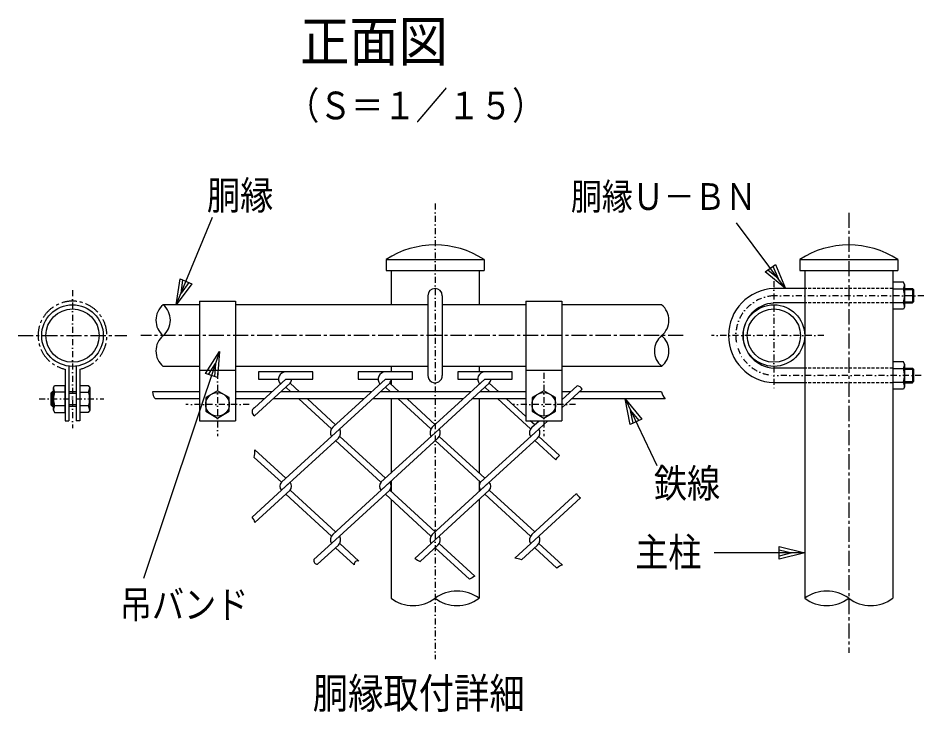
# Model space of a CAD drawing. Units: millimetres, scale not verified. Extents: x -4425 to 4425, y -3150 to 3150.
# Drawn here: x -2353 to -854, y -1295 to -146 of the extents above; entities that cross this region are included whole.
import ezdxf
from ezdxf.enums import TextEntityAlignment as Align

# ---------------------------------------------------------------- set-up
doc = ezdxf.new("R2010")
doc.units = ezdxf.units.MM
doc.header["$LTSCALE"] = 20
for name, pattern in [('USER1', [2, 1.25, -0.25, 0.25, -0.25]), ('USER2', [0.375, 0.25, -0.125]), ('USER3', [1.01, 0.5, -0.25, 0.01, -0.25])]:
    doc.linetypes.add(name, pattern=pattern)
doc.layers.add('0-0_1', color=7, linetype='Continuous', lineweight=25)
doc.styles.add('ＭＳ ゴシック', font='')
doc.styles.get('ＭＳ ゴシック').set_extended_font_data('MS Gothic')

msp = doc.modelspace()

# ---------------------------------------------------------------- linework, layer by layer
at = {"layer": '0-0_1', "color": 4, "linetype": 'USER3'}
for p, q in [((-1663.03, -453.21), (-1663.03, -1207.34)), ((-1102.33, -581.73), (-1102.33, -761.73)), ((-2263.03, -596.73), (-2263.03, -825.19)), ((-854.06, -605.73), (-1102.33, -605.73)), ((-1019.37, -671.73), (-1205.37, -671.73)), ((-2023.03, -733.23), (-2023.03, -838.23)), ((-1483.03, -733.23), (-1483.03, -838.23)), ((-858.64, -737.73), (-1102.33, -737.73)), ((-2318.35, -776.73), (-2210.95, -776.73)), ((-1970.53, -785.73), (-2075.53, -785.73)), ((-1430.53, -785.73), (-1535.53, -785.73))]:
    msp.add_line(p, q, dxfattribs=at)
at = {"layer": '0-0_1', "color": 4}
for p, q in [((-2091.41, -620.73), (-2031.28, -475.74)), ((-1082.85, -593.73), (-1164.31, -485.09)), ((-886.03, -595.53), (-871.03, -595.53)), ((-886.03, -615.93), (-871.03, -615.93)), ((-2019.64, -698.21), (-2145.71, -1073.96)), ((-886.03, -727.53), (-871.03, -727.53)), ((-886.03, -747.93), (-871.03, -747.93)), ((-2299.03, -767.13), (-2294.53, -767.13)), ((-2269.03, -767.13), (-2257.03, -767.13)), ((-1348.57, -776.73), (-1296.2, -887.02)), ((-2294.53, -786.33), (-2299.03, -786.33)), ((-2257.03, -786.33), (-2269.03, -786.33)), ((-1051.33, -1031.73), (-1201.33, -1031.73))]:
    msp.add_line(p, q, dxfattribs=at)
at = {"layer": '0-0_1', "color": 4, "linetype": 'USER1'}
for p, q in [((-978.43, -468.25), (-978.43, -1196.93)), ((-2353.03, -671.73), (-2173.03, -671.73)), ((-1252.33, -671.73), (-2149.82, -671.73))]:
    msp.add_line(p, q, dxfattribs=at)
at = {"layer": '0-0_1'}
for p, q in [((-1744.03, -545.73), (-1582.03, -545.73)), ((-1744.03, -545.73), (-1744.03, -563.73)), ((-1582.03, -545.73), (-1582.03, -563.73)), ((-1059.43, -545.73), (-1059.43, -563.73)), ((-1744.03, -563.73), (-1582.03, -563.73)), ((-1735.93, -563.73), (-1735.93, -620.73)), ((-1590.13, -563.73), (-1590.13, -620.73)), ((-1059.43, -563.73), (-897.43, -563.73)), ((-1051.33, -563.73), (-1051.33, -1106.73)), ((-905.53, -563.73), (-905.53, -1106.73)), ((-887.76, -583.23), (-905.53, -583.23)), ((-905.53, -583.23), (-905.53, -628.23)), ((-886.03, -586.98), (-887.76, -583.23)), ((-1051.33, -593.73), (-1102.33, -593.73)), ((-905.53, -594.49), (-887.76, -594.49)), ((-886.03, -593.73), (-872.83, -593.73)), ((-872.83, -593.73), (-872.83, -617.73)), ((-872.83, -593.73), (-871.03, -595.53)), ((-871.03, -595.53), (-871.03, -615.93)), ((-1675.03, -605.73), (-1675.03, -737.73)), ((-1651.03, -605.73), (-1651.03, -737.73)), ((-2053.03, -620.73), (-2113.03, -620.73)), ((-2053.03, -614.73), (-2053.03, -812.73)), ((-2053.03, -614.73), (-1993.03, -614.73)), ((-1993.03, -614.73), (-1993.03, -812.73)), ((-1675.03, -620.73), (-1993.03, -620.73)), ((-1513.03, -620.73), (-1651.03, -620.73)), ((-1513.03, -614.73), (-1513.03, -812.73)), ((-1513.03, -614.73), (-1453.03, -614.73)), ((-1453.03, -614.73), (-1453.03, -812.73)), ((-1288.03, -620.73), (-1453.03, -620.73)), ((-1051.33, -617.73), (-1102.33, -617.73)), ((-905.53, -616.97), (-887.76, -616.97)), ((-886.03, -617.73), (-872.83, -617.73)), ((-871.03, -615.93), (-872.83, -617.73)), ((-887.76, -715.23), (-905.53, -715.23)), ((-905.53, -715.23), (-905.53, -760.23)), ((-886.03, -718.98), (-887.76, -715.23)), ((-2269.03, -722.37), (-2269.03, -812.73)), ((-2257.03, -722.37), (-2257.03, -812.73)), ((-2251.03, -727.45), (-2251.03, -812.73)), ((-2053.03, -722.73), (-2113.03, -722.73)), ((-2053.03, -728.73), (-1993.03, -728.73)), ((-1675.03, -722.73), (-1993.03, -722.73)), ((-1735.93, -722.73), (-1735.93, -731.84)), ((-1513.03, -722.73), (-1651.03, -722.73)), ((-1590.13, -722.73), (-1590.13, -731.84)), ((-1513.03, -728.73), (-1453.03, -728.73)), ((-1288.03, -722.73), (-1453.03, -722.73)), ((-1051.33, -725.73), (-1102.33, -725.73)), ((-905.53, -726.49), (-887.76, -726.49)), ((-886.03, -725.73), (-872.83, -725.73)), ((-872.83, -725.73), (-872.83, -749.73)), ((-872.83, -725.73), (-871.03, -727.53)), ((-871.03, -727.53), (-871.03, -747.93)), ((-1962.06, -791.47), (-1910.08, -743.84)), ((-1832.31, -823.56), (-1745.31, -743.84)), ((-1735.93, -743.84), (-1735.93, -752.44)), ((-1667.54, -823.56), (-1580.54, -743.84)), ((-905.53, -748.97), (-887.76, -748.97)), ((-872.83, -749.73), (-871.03, -747.93)), ((-2275.03, -799.23), (-2275.03, -754.23)), ((-2234.53, -758.22), (-2234.53, -795.24)), ((-1961.73, -804.36), (-1902.89, -750.43)), ((-1901.68, -764.73), (-1910.08, -757.03)), ((-1887.29, -764.73), (-1902.89, -750.43)), ((-1827.69, -832.52), (-1738.12, -750.43)), ((-1736.91, -764.73), (-1745.31, -757.03)), ((-1722.52, -764.73), (-1738.12, -750.43)), ((-1662.92, -832.52), (-1573.34, -750.43)), ((-1590.13, -751.05), (-1590.13, -752.63)), ((-1572.13, -764.73), (-1580.54, -757.03)), ((-1557.75, -764.73), (-1573.34, -750.43)), ((-1453.03, -777.99), (-1428.02, -755.07)), ((-1453.03, -791.17), (-1419.65, -760.58)), ((-1051.33, -749.73), (-1102.33, -749.73)), ((-886.03, -749.73), (-872.83, -749.73)), ((-2299.03, -767.13), (-2299.03, -786.33)), ((-2294.53, -764.73), (-2296.63, -764.73)), ((-2275.03, -765.49), (-2292.8, -765.49)), ((-2257.03, -764.73), (-2269.03, -764.73)), ((-2257.03, -764.73), (-2257.03, -788.73)), ((-2251.03, -765.48), (-2236.33, -765.48)), ((-2053.03, -764.73), (-2130.57, -764.73)), ((-2053.03, -776.73), (-2125.77, -776.73)), ((-1932.87, -764.73), (-1993.03, -764.73)), ((-1945.97, -776.73), (-1993.03, -776.73)), ((-1781.2, -776.73), (-1931.58, -776.73)), ((-1768.1, -764.73), (-1918.48, -764.73)), ((-1834.52, -826.27), (-1888.58, -776.73)), ((-1827.69, -819.34), (-1874.19, -776.73)), ((-1616.42, -776.73), (-1766.81, -776.73)), ((-1603.33, -764.73), (-1753.71, -764.73)), ((-1735.93, -776.73), (-1735.93, -899.42)), ((-1669.75, -826.27), (-1723.81, -776.73)), ((-1662.92, -819.34), (-1709.42, -776.73)), ((-1559.04, -776.73), (-1602.04, -776.73)), ((-1590.13, -776.73), (-1590.13, -899.22)), ((-1572.13, -764.73), (-1588.94, -764.73)), ((-1513.03, -764.73), (-1571.92, -764.73)), ((-1513.03, -776.73), (-1559.05, -776.73)), ((-1504.97, -826.27), (-1559.04, -776.73)), ((-1513.03, -805.7), (-1544.65, -776.73)), ((-1438.56, -764.73), (-1453.03, -764.73)), ((-1451.65, -776.73), (-1453.03, -776.73)), ((-1282.17, -776.73), (-1437.27, -776.73)), ((-1288.17, -764.73), (-1424.17, -764.73)), ((-2275.03, -787.97), (-2292.8, -787.97)), ((-2269.03, -788.73), (-2257.03, -788.73)), ((-2236.33, -787.98), (-2251.03, -787.98)), ((-2294.53, -795.48), (-2292.8, -799.23)), ((-2292.8, -799.23), (-2275.03, -799.23)), ((-2236.83, -799.23), (-2251.03, -799.23)), ((-2234.53, -795.24), (-2236.83, -799.23)), ((-2251.03, -812.73), (-2257.03, -812.73)), ((-2053.03, -812.73), (-1993.03, -812.73)), ((-1513.03, -812.73), (-1453.03, -812.73)), ((-1498.15, -819.34), (-1505.36, -812.73)), ((-1502.76, -823.56), (-1490.94, -812.73)), ((-1498.15, -832.52), (-1476.55, -812.73)), ((-1827.69, -832.52), (-1917.27, -914.6)), ((-1820.87, -838.77), (-1745.31, -908.01)), ((-1662.92, -832.52), (-1752.5, -914.6)), ((-1656.1, -838.77), (-1580.54, -908.01)), ((-1498.15, -832.52), (-1587.73, -914.6)), ((-1491.33, -838.77), (-1457.12, -870.12)), ((-1823.08, -841.48), (-1917.24, -927.76)), ((-1827.69, -845.7), (-1752.5, -914.6)), ((-1658.31, -841.48), (-1752.47, -927.76)), ((-1662.92, -845.7), (-1587.73, -914.6)), ((-1493.54, -841.48), (-1587.7, -927.76)), ((-1498.15, -845.7), (-1463.38, -877.57)), ((-1961.28, -861.1), (-1910.08, -908.01)), ((-1962.25, -873.39), (-1917.27, -914.6)), ((-1735.93, -912.6), (-1735.93, -929.79)), ((-1590.13, -912.41), (-1590.13, -929.99)), ((-1965.89, -972.34), (-1902.91, -914.63)), ((-1961.05, -981.08), (-1902.89, -927.79)), ((-1827.69, -996.69), (-1902.89, -927.79)), ((-1832.31, -1000.91), (-1738.14, -914.63)), ((-1827.69, -1009.87), (-1738.12, -927.79)), ((-1662.92, -996.69), (-1738.12, -927.79)), ((-1667.54, -1000.91), (-1573.37, -914.63)), ((-1662.92, -1009.87), (-1573.34, -927.79)), ((-1498.15, -996.69), (-1573.34, -927.79)), ((-1834.52, -1003.62), (-1910.08, -934.38)), ((-1669.75, -1003.62), (-1745.31, -934.38)), ((-1735.93, -942.97), (-1735.93, -1106.73)), ((-1590.13, -943.17), (-1590.13, -1106.73)), ((-1504.97, -1003.62), (-1580.54, -934.38)), ((-1502.76, -1000.91), (-1428.83, -933.17)), ((-1498.15, -1009.87), (-1422.34, -940.41)), ((-1827.69, -1009.87), (-1863.56, -1042.74)), ((-1823.08, -1018.83), (-1857.6, -1050.46)), ((-1820.87, -1016.12), (-1789.18, -1045.17)), ((-1662.92, -1009.87), (-1696.69, -1040.81)), ((-1658.31, -1018.83), (-1687.48, -1045.56)), ((-1656.1, -1016.12), (-1597.04, -1070.24)), ((-1498.15, -1009.87), (-1531.07, -1040.04)), ((-1493.54, -1018.83), (-1519.87, -1042.96)), ((-1491.33, -1016.12), (-1452.34, -1051.85)), ((-1827.69, -1023.06), (-1796.89, -1051.28)), ((-1662.92, -1023.06), (-1606.12, -1075.1)), ((-1498.15, -1023.06), (-1461.28, -1056.84))]:
    msp.add_line(p, q, dxfattribs=at)
at = {"layer": '0-0_1', "linetype": 'USER2'}
for p, q in [((-905.53, -593.73), (-1051.33, -593.73)), ((-905.53, -617.73), (-1051.33, -617.73)), ((-905.53, -725.73), (-1051.33, -725.73)), ((-905.53, -749.73), (-1051.33, -749.73))]:
    msp.add_line(p, q, dxfattribs=at)
at = {"layer": '0-0_1', "color": 4}
for points in [[(-1099.65, -553.83), (-1082.85, -593.73), (-1116.45, -566.42)], [(-2065.62, -585.95), (-2091.41, -620.73), (-2085.02, -577.91)], [(-2042.96, -734.69), (-2019.64, -698.21), (-2023.05, -741.37)], [(-1340.04, -819.17), (-1348.57, -776.73), (-1321.07, -810.16)], [(-1093.33, -1021.23), (-1051.33, -1031.73), (-1093.33, -1042.23)]]:
    msp.add_lwpolyline(points, close=True, dxfattribs=at)
at = {"layer": '0-0_1'}
for points in [[(-1059.43, -545.73), (-897.43, -545.73), (-897.43, -563.73)], [(-886.03, -586.98), (-886.03, -624.48), (-887.76, -628.23), (-905.53, -628.23)], [(-886.03, -718.98), (-886.03, -756.48), (-887.76, -760.23), (-905.53, -760.23)], [(-2275.03, -727.45), (-2275.03, -812.73), (-2269.03, -812.73)], [(-1910.08, -743.84), (-1865.08, -743.84), (-1865.08, -731.84), (-1955.08, -731.84), (-1955.08, -743.84), (-1922.08, -743.84)], [(-1745.31, -743.84), (-1700.31, -743.84), (-1700.31, -731.84), (-1790.31, -731.84), (-1790.31, -743.84), (-1757.31, -743.84)], [(-1580.54, -743.84), (-1535.54, -743.84), (-1535.54, -731.84), (-1625.54, -731.84), (-1625.54, -743.84), (-1592.54, -743.84)], [(-2294.53, -795.48), (-2294.53, -757.98), (-2292.8, -754.23), (-2275.03, -754.23)], [(-2251.03, -754.23), (-2236.83, -754.23), (-2234.53, -758.22)], [(-2296.63, -788.73), (-2296.63, -764.73), (-2299.03, -767.13)], [(-2299.03, -786.33), (-2296.63, -788.73), (-2294.53, -788.73)]]:
    msp.add_lwpolyline(points, dxfattribs=at)
at = {"layer": '0-0_1', "color": 4}
for points in [[(-1103.85, -556.97), (-1095.45, -576.93), (-1112.25, -563.27)], [(-2070.47, -583.94), (-2083.36, -601.33), (-2080.17, -579.92)], [(-2037.98, -736.36), (-2026.32, -718.12), (-2028.03, -739.7)], [(-1335.29, -816.92), (-1339.56, -795.7), (-1325.81, -812.42)], [(-1093.33, -1026.48), (-1072.33, -1031.73), (-1093.33, -1036.98)]]:
    msp.add_lwpolyline(points, dxfattribs=at)
at = {"layer": '0-0_1'}
for points in [[(-2023.03, -763.21), (-2042.53, -774.47), (-2042.53, -796.99), (-2023.03, -808.24), (-2003.53, -796.99), (-2003.53, -774.47)], [(-1483.03, -763.21), (-1502.53, -774.47), (-1502.53, -796.99), (-1483.03, -808.24), (-1463.53, -796.99), (-1463.53, -774.47)]]:
    msp.add_lwpolyline(points, close=True, dxfattribs=at)
for centre, radius in [((-2263.03, -671.73), 51), ((-2263.03, -671.73), 44.1), ((-1102.33, -671.73), 51), ((-1102.33, -671.73), 44.1), ((-2023.03, -785.73), 19.5), ((-1483.03, -785.73), 19.5)]:
    msp.add_circle(centre, radius, dxfattribs=at)
for centre, radius, start, end in [((-1663.03, -670.41), 148.69, 56.99119, 123.00881), ((-978.43, -670.41), 148.69, 56.99119, 123.00881), ((-1663.03, -605.73), 12, 0, 179.99992), ((-1099.33, -671.73), 78, 92.20415, 267.79602), ((-903.17, -586.98), 17.14, 334.02042, 0), ((-923.37, -605.73), 37.34, 342.48089, 17.51953), ((-1099.33, -671.73), 54, 93.18465, 266.81534), ((-903.17, -624.48), 17.14, 0, 25.97959), ((-903.17, -718.98), 17.14, 334.02042, 0), ((-1910.08, -743.84), 12, 90, 222.49944), ((-1745.31, -743.84), 12, 90, 222.49944), ((-1580.54, -743.84), 12, 90, 222.49944), ((-923.37, -737.73), 37.34, 342.48089, 17.51953), ((-1910.08, -743.84), 9.72, 317.50034, 0.00134), ((-1745.31, -743.84), 9.72, 317.50034, 0.00134), ((-1663.03, -737.73), 12, 179.99992, 0), ((-1580.54, -743.84), 9.72, 317.50034, 0.00134), ((-903.17, -756.48), 17.14, 0, 25.97959), ((-2277.39, -757.98), 17.14, 179.99992, 205.98035), ((-2270.18, -753.22), 36, 340.09109, 352.02023), ((-2257.19, -776.73), 37.34, 162.48149, 197.51962), ((-2270.53, -776.73), 36, 341.79004, 18.20996), ((-2277.39, -795.48), 17.14, 154.02034, 179.99992), ((-2270.18, -800.24), 36, 7.97977, 19.9089), ((-1824.1, -832.52), 12.15, 132.49965, 210.96289), ((-1659.33, -832.52), 12.15, 132.49965, 210.96289), ((-1494.56, -832.52), 12.15, 132.49965, 210.96289), ((-1831.29, -832.52), 12.15, 312.49972, 30.96338), ((-1666.52, -832.52), 12.15, 312.49972, 30.96338), ((-1501.75, -832.52), 12.15, 312.50046, 30.96338), ((-1910.08, -921.2), 9.72, 137.49927, 222.50073), ((-1910.08, -921.2), 9.72, 317.50034, 42.50064), ((-1745.31, -921.2), 9.72, 137.49927, 222.50073), ((-1745.31, -921.2), 9.72, 317.50034, 42.50064), ((-1580.54, -921.2), 9.72, 137.49927, 222.50073), ((-1580.54, -921.2), 9.72, 317.50034, 42.50064), ((-1824.1, -1009.87), 12.15, 132.49965, 210.96289), ((-1831.29, -1009.87), 12.15, 312.49972, 30.96338), ((-1659.33, -1009.87), 12.15, 132.49965, 210.96289), ((-1666.52, -1009.87), 12.15, 312.49972, 30.96338), ((-1494.56, -1009.87), 12.15, 132.49965, 210.96289), ((-1501.75, -1009.87), 12.15, 312.50046, 30.96338)]:
    msp.add_arc(centre, radius, start, end, dxfattribs=at)
at = {"layer": '0-0_1', "color": 4, "linetype": 'USER3'}
msp.add_arc((-1099.33, -671.73), 66, 93.18471, 266.81549, dxfattribs=at)
at = {"layer": '0-0_1', "linetype": 'USER1'}
msp.add_arc((-2263.03, -671.73), 57, 282.15329, 257.84705, dxfattribs=at)
at = {"layer": '0-0_1', "color": 4}
for centre, radius, start, end in [((-2091.94, -646.23), 33.09, 129.59811, 230.40164), ((-2134.12, -646.23), 33.09, 309.59845, 50.40183), ((-1309.12, -646.23), 33.09, 309.59845, 50.40183), ((-2091.94, -697.23), 33.09, 129.59836, 230.40189), ((-1266.94, -697.23), 33.09, 129.59836, 230.40189), ((-1309.12, -697.23), 33.09, 309.59845, 50.40155), ((-1428.86, -765.46), 10.42, 27.90629, 85.40427), ((-2113.06, -764.69), 17.51, 180.13562, 223.44575), ((-1257.39, -756.83), 31.78, 194.38356, 218.75253), ((-1958.67, -797.83), 7.21, 118.06312, 244.84357), ((-1993.16, -864.75), 32.09, 344.38525, 6.53146), ((-1632.08, -729.63), 224.39, 318.75189, 321.23639), ((-1414.14, -926.52), 16.12, 204.33786, 239.43012), ((-1984.95, -988.6), 25.05, 17.46577, 40.48211), ((-1857.49, -1044.21), 6.25, 166.37213, 269.05716), ((-1791.24, -1050.49), 5.71, 68.83228, 188.02585), ((-1672.48, -1005.11), 43.14, 235.85553, 249.65012), ((-1543.33, -1109.99), 71.02, 70.71212, 80.06107), ((-1449.42, -1067.6), 16.02, 100.51066, 137.80038), ((-1435.83, -1382.36), 351.29, 117.31704, 118.99714), ((-1699.48, -1057.37), 61.36, 233.55548, 306.44443), ((-1626.58, -1156.09), 61.36, 53.55527, 126.44436), ((-1626.58, -1057.37), 61.36, 233.55563, 306.44473), ((-1014.88, -1156.09), 61.36, 53.55557, 126.44465), ((-1014.88, -1057.37), 61.36, 233.55534, 306.44443), ((-941.98, -1057.37), 61.36, 233.55563, 306.44473)]:
    msp.add_arc(centre, radius, start, end, dxfattribs=at)

# ---------------------------------------------------------------- texts
at = {"layer": '0-0_1', "color": 4, "style": 'ＭＳ ゴシック'}
for s, height, width, p in [('正面図', 66.27, 0.9, (-1886.11, -237.58)), ('（Ｓ＝１／１５）', 45.89, 0.85, (-1907.86, -327.42)), ('胴縁', 47.36, 0.85, (-2040.55, -477.35)), ('胴縁Ｕ－ＢＮ', 44.14, 0.85, (-1438.24, -476.83)), ('鉄線', 47.36, 0.85, (-1300.96, -954.16)), ('主柱', 47.36, 0.85, (-1331.99, -1068.19)), ('吊バンド', 45.89, 0.85, (-2184.76, -1153.81)), ('胴縁取付詳細', 50.44, 0.85, (-1865.45, -1304.35))]:
    msp.add_text(s, height=height, dxfattribs=dict(at, width=width)).set_placement(p, align=Align.BOTTOM_LEFT)

doc.saveas('drawing.dxf')
